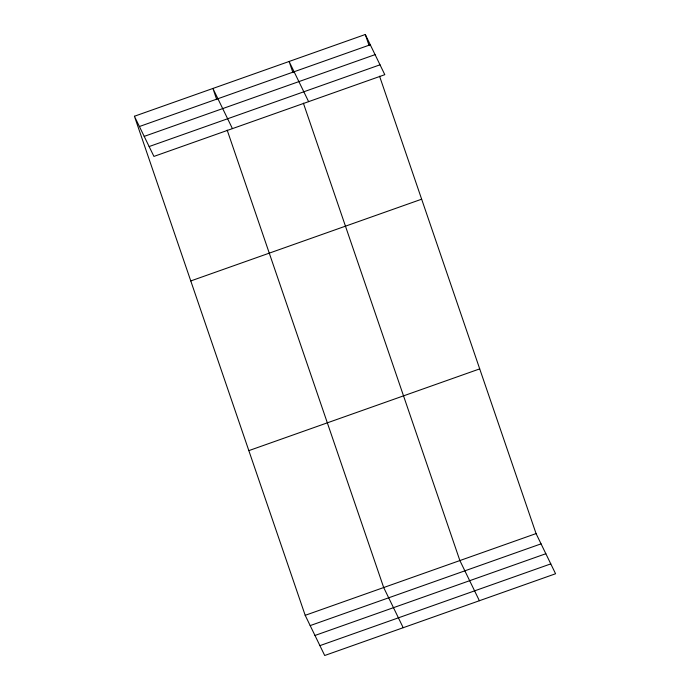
<?xml version="1.0" encoding="UTF-8"?>
<svg xmlns="http://www.w3.org/2000/svg" width="690" height="690" viewBox="0 0 690 690"><rect width="100%" height="100%" fill="white"/><g stroke="black" fill="none" stroke-linecap="round" stroke-linejoin="round"><path stroke-width="1.03" d="M134.421 116.248L365.295 34.5L384.804 74.675L153.93 156.414L134.421 116.248L305.196 615.325L324.705 655.5L555.579 573.752L536.07 533.586L379.56 76.185M139.415 126.52L370.288 44.772M144.201 136.387L375.075 54.639M149.143 146.547L380.018 64.808M190.776 280.942L421.65 199.194M248.84 450.63L479.714 368.883M305.196 615.325L536.07 533.586M310.181 625.597L541.055 543.858M314.976 635.464L545.85 553.725M319.91 645.633L550.784 563.885M308.62 101.646L289.11 61.479L292.94 72.657M479.386 600.731L459.876 560.556L303.376 103.155M232.427 128.625L212.917 88.449L216.746 99.636M403.202 627.71L383.692 587.535L227.183 130.134M365.295 34.5L369.124 45.687"/></g></svg>
